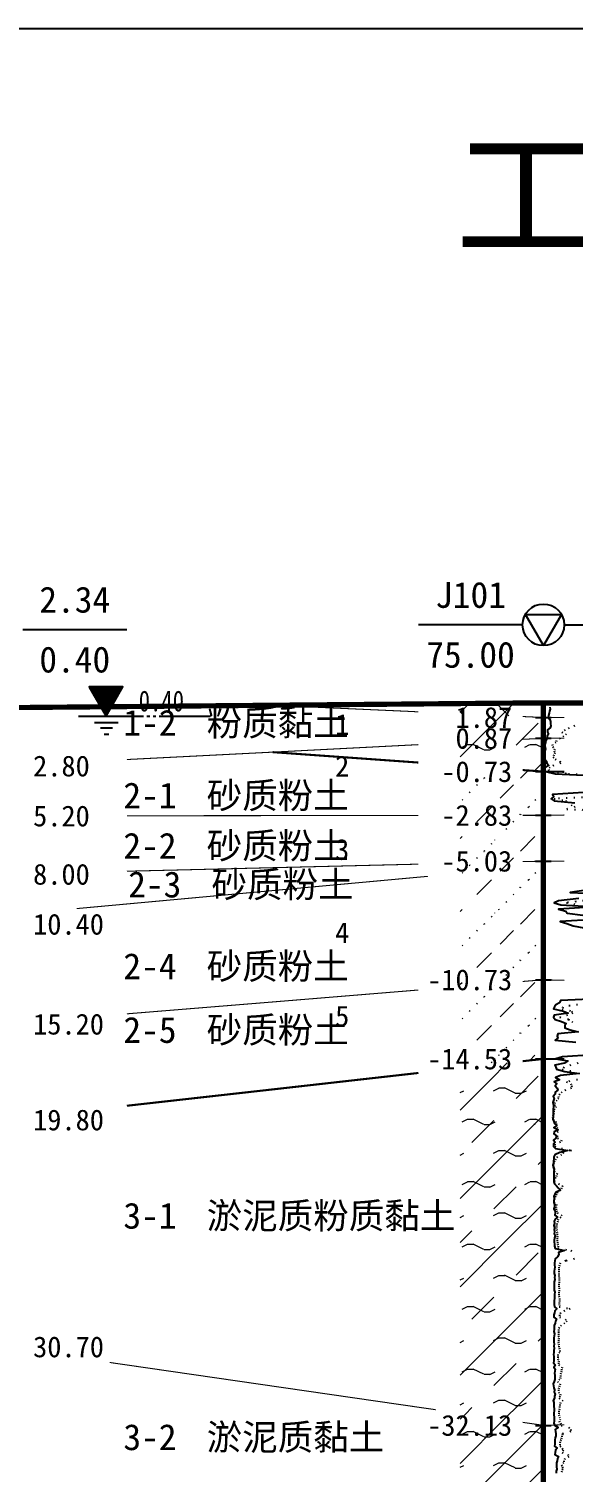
# Model space of a CAD drawing. Extents: x -37 to 3540, y -1485 to 297.
# Drawn here: x 2268.4 to 2320.7, y -747.6 to -609 of the extents above; entities that cross this region are included whole.
import ezdxf
from ezdxf.enums import TextEntityAlignment as Align

# ---------------------------------------------------------------- set-up
doc = ezdxf.new("R2010")
doc.units = 0
doc.linetypes.add('DOT', pattern=[6.35, 0, -6.35])
doc.layers.get('0').update_dxf_attribs({"linetype": 'CONTINUOUS'})
for name, color, linetype in [('CURVE', 200, 'CONTINUOUS'), ('FRAME', 7, 'CONTINUOUS'), ('HOLE', 41, 'CONTINUOUS'), ('SAMPLE', 1, 'CONTINUOUS'), ('STRATUM', 241, 'CONTINUOUS')]:
    doc.layers.add(name, color=color, linetype=linetype)
doc.layers.add('HATCH', color=7, linetype='CONTINUOUS', lineweight=13)
doc.styles.add('ST', font='')
doc.styles.get('ST').set_extended_font_data('SimSun')
pattern_1 = [(45, (2182.6135, -891), (-4.24264, 4.24264), [10, 0]), (45, (2183.6745, -894.182), (-2.12132, 6.36396), [3, -3]), (26.565, (2183.6876, -891.2536), (5.999823, 5.999812), [0.567, -12.849]), (0, (2183.1206, -891.2536), (0, 6), [0.567, -5.433]), (26.565, (2181.0322, -891), (5.999823, 5.999812), [0.567, -12.849]), (0, (2181.5393, -890.7464), (0, 6), [0.567, -5.433]), (153.435, (2183.1206, -891.2536), (-5.999818, -5e-06), [1.134, -12.2826]), (26.565, (2186.6876, -888.2536), (5.999823, 5.999812), [0.567, -12.849]), (0, (2186.1206, -888.2536), (0, 6), [0.567, -5.433]), (26.565, (2184.0322, -888), (5.999823, 5.999812), [0.567, -12.849]), (0, (2184.5393, -887.7464), (0, 6), [0.567, -5.433]), (153.435, (2186.1206, -888.2536), (-5.999818, -5e-06), [1.134, -12.2826])]
pattern_2 = [(45, (2182.6135, -891), (-7e-07, 6.99998), [1.97196, -7.92754]), (45, (2185.4264, -888.171), (-7e-07, 6.99998), [1.99367, -7.90583]), (45, (2187.681, -885.918), (-7e-07, 6.99998), [1.8136, -8.08588]), (26.565, (2182.6135, -887.5), (7, 7), [0.0965, -15.55598]), (36.8699, (2183.3135, -886.8), (7, 7), [0.19775, -34.80225]), (315, (2186.1135, -884.024), (6.99998, 1e-06), [0.03305, -9.86644]), (26.565, (2186.1135, -891), (7, 7), [0.14475, -15.50773]), (26.565, (2186.8135, -890.3), (7, 7), [0.10528, -15.5472]), (90, (2187.1635, -889.95), (-7, -5e-07), [0.02877, -6.97123]), (26.565, (2187.5135, -889.6), (7, 7), [0.091, -31.21394]), (36.8699, (2188.2135, -888.9), (7, 7), [0.1107, -34.8893]), (45, (2188.9135, -888.2), (-2e-07, 6.99998), [0.10911, -9.79038]), (315, (2189.5276, -887.452), (6.99998, 1e-06), [0.03305, -9.86644]), (36.8699, (2184.0135, -886.1), (7, 7), [0.10224, -34.89776]), (53.1301, (2184.7135, -885.4), (14, 21), [0.13438, -34.86562]), (53.1301, (2185.4135, -884.7), (14, 21), [0.12625, -34.87375])]

# ---------------------------------------------------------------- blocks, each defined once
blk = doc.blocks.new('图头_剖面图A3')
at = {"style": 'ST'}
blk.add_text('工 程 地 质 剖 面 图', height=10, dxfattribs=at).set_placement((-15.09, 10.79), align=Align.MIDDLE_CENTER)
for tag, height, p in [('01_剖面号', 10, (64.41, 11.39)), ('03＿纵向比例', 4.6, (50.43, -5.28)), ('02_横向比例', 4.6, (-18.82, -5.99))]:
    blk.add_attdef(tag, text='', height=height, dxfattribs=at).set_placement(p, align=Align.MIDDLE_LEFT)
blk = doc.blocks.new('H_cpt_hole')
for p, q in [((-1.73, 1), (1.73, 1)), ((0, -2), (-1.73, 1)), ((1.73, 1), (0, -2))]:
    blk.add_line(p, q)
blk.add_circle((0, 0), 2)
blk = doc.blocks.new('Gwl')
blk.add_lwpolyline([(0, 0, 0, 3.22, 0), (0, 2.79, 3.22, 3.22, 0)], format="xyseb")
blk.add_lwpolyline([(0, 0), (1.61, 2.79), (-1.61, 2.79)], close=True)
for points in [[(-2.63, 0), (3.61, 0)], [(3.93, 0), (4.21, 0)], [(4.53, 0), (4.8, 0)], [(5.09, 0), (9.99, 0)], [(-1.09, -0.61), (1.16, -0.61)], [(-0.54, -1.14), (0.61, -1.14)], [(-0.19, -1.74), (0.26, -1.74)]]:
    blk.add_lwpolyline(points)
at = {"style": 'ST', "width": 0.8}
blk.add_attdef('*GWL', (3.14, 0.45), '', height=2, dxfattribs=at)

msp = doc.modelspace()

# ---------------------------------------------------------------- hatches: boundary and pattern name
at = {"layer": 'HATCH'}
h = msp.add_hatch(dxfattribs=at)
h.set_pattern_fill('STT', color=50, style=0)
h.set_pattern_definition([(45, (2182.6135, -891), (-2.12132, 2.12132), [10, 0]), (135, (2182.6135, -891), (-2.12132, -2.12132), [10, 0])])
h.paths.add_polyline_path([(2317.83, -673.75), (2309.83, -673.82), (2309.83, -674.79), (2317.83, -675.15)])
h.paths.add_polyline_path([(2308.62, -676.64), (2315.32, -676.64), (2315.32, -673.7), (2308.62, -673.7)], flags=9)
h = msp.add_hatch(dxfattribs=at)
h.set_pattern_fill('FZNT', color=32, style=0)
h.set_pattern_definition([(45, (2182.6135, -891), (-4.24264, 4.24264), [10, 0]), (45, (2183.6745, -894.182), (-2.12132, 6.36396), [3, -3])])
h.paths.add_polyline_path([(2317.83, -675.15), (2309.83, -674.79), (2309.83, -677.56), (2317.83, -677.15)])
h.paths.add_polyline_path([(2308.62, -678.64), (2315.32, -678.64), (2315.32, -675.7), (2308.62, -675.7)], flags=9)
h.paths.add_polyline_path([(2308.62, -676.64), (2315.32, -676.64), (2315.32, -673.7), (2308.62, -673.7)], flags=9)
h = msp.add_hatch(dxfattribs=at)
h.set_pattern_fill('YNFNT', color=251, style=0)
h.set_pattern_definition(pattern_1)
h.paths.add_polyline_path([(2317.83, -677.15), (2309.83, -677.56), (2309.83, -679.77), (2317.83, -680.35)])
h.paths.add_polyline_path([(2307.19, -681.84), (2315.32, -681.84), (2315.32, -678.9), (2307.19, -678.9)], flags=9)
h.paths.add_polyline_path([(2308.62, -678.64), (2315.32, -678.64), (2315.32, -675.7), (2308.62, -675.7)], flags=9)
h = msp.add_hatch(dxfattribs=at)
h.set_pattern_fill('SZFT', color=52, style=0)
h.set_pattern_definition(pattern_2)
h.paths.add_polyline_path([(2317.83, -680.35), (2309.83, -679.77), (2309.83, -684.56), (2317.83, -684.55)])
h.paths.add_polyline_path([(2307.19, -686.04), (2315.32, -686.04), (2315.32, -683.1), (2307.19, -683.1)], flags=9)
h.paths.add_polyline_path([(2307.19, -681.84), (2315.32, -681.84), (2315.32, -678.9), (2307.19, -678.9)], flags=9)
h = msp.add_hatch(dxfattribs=at)
h.set_pattern_fill('SZFT', color=52, style=0)
h.set_pattern_definition(pattern_2)
h.paths.add_polyline_path([(2317.83, -684.55), (2309.83, -684.56), (2309.83, -689.14), (2317.83, -688.95)])
h.paths.add_polyline_path([(2307.19, -690.44), (2315.32, -690.44), (2315.32, -687.5), (2307.19, -687.5)], flags=9)
h.paths.add_polyline_path([(2307.19, -686.04), (2315.32, -686.04), (2315.32, -683.1), (2307.19, -683.1)], flags=9)
h = msp.add_hatch(dxfattribs=at)
h.set_pattern_fill('SZFT', color=52, style=0)
h.set_pattern_definition(pattern_2)
h.paths.add_polyline_path([(2317.83, -688.95), (2309.83, -689.14), (2309.83, -701), (2317.83, -700.35)])
h.paths.add_polyline_path([(2305.76, -701.84), (2315.32, -701.84), (2315.32, -698.9), (2305.76, -698.9)], flags=9)
h.paths.add_polyline_path([(2307.19, -690.44), (2315.32, -690.44), (2315.32, -687.5), (2307.19, -687.5)], flags=9)
h = msp.add_hatch(dxfattribs=at)
h.set_pattern_fill('SZFT', color=52, style=0)
h.set_pattern_definition(pattern_2)
h.paths.add_polyline_path([(2317.83, -700.35), (2309.83, -701), (2309.83, -708.85), (2317.83, -707.95)])
h.paths.add_polyline_path([(2305.76, -709.44), (2315.32, -709.44), (2315.32, -706.5), (2305.76, -706.5)], flags=9)
h.paths.add_polyline_path([(2305.76, -701.84), (2315.32, -701.84), (2315.32, -698.9), (2305.76, -698.9)], flags=9)
h = msp.add_hatch(dxfattribs=at)
h.set_pattern_fill('YNFNT', color=251, style=0)
h.set_pattern_definition(pattern_1)
h.paths.add_polyline_path([(2317.83, -707.95), (2309.83, -708.85), (2309.83, -741.99), (2317.83, -743.15)])
h.paths.add_polyline_path([(2305.76, -744.64), (2315.32, -744.64), (2315.32, -741.7), (2305.76, -741.7)], flags=9)
h.paths.add_polyline_path([(2305.76, -709.44), (2315.32, -709.44), (2315.32, -706.5), (2305.76, -706.5)], flags=9)
h = msp.add_hatch(dxfattribs=at)
h.set_pattern_fill('YNNT', color=251, style=0)
h.set_pattern_definition([(45, (2182.6135, -891), (-2.12132, 2.12132), [10, 0]), (26.565, (2183.6876, -891.2536), (5.999823, 5.999812), [0.567, -12.849]), (0, (2183.1206, -891.2536), (0, 6), [0.567, -5.433]), (26.565, (2181.0322, -891), (5.999823, 5.999812), [0.567, -12.849]), (0, (2181.5393, -890.7464), (0, 6), [0.567, -5.433]), (153.435, (2183.1206, -891.2536), (-5.999818, -5e-06), [1.134, -12.2826]), (26.565, (2186.6876, -888.2536), (5.999823, 5.999812), [0.567, -12.849]), (0, (2186.1206, -888.2536), (0, 6), [0.567, -5.433]), (26.565, (2184.0322, -888), (5.999823, 5.999812), [0.567, -12.849]), (0, (2184.5393, -887.7464), (0, 6), [0.567, -5.433]), (153.435, (2186.1206, -888.2536), (-5.999818, -5e-06), [1.134, -12.2826])])
h.paths.add_polyline_path([(2317.83, -743.15), (2309.83, -741.99), (2309.83, -752.71), (2317.83, -752.95)])
h.paths.add_polyline_path([(2305.76, -754.44), (2315.32, -754.44), (2315.32, -751.5), (2305.76, -751.5)], flags=9)
h.paths.add_polyline_path([(2305.76, -744.64), (2315.32, -744.64), (2315.32, -741.7), (2305.76, -741.7)], flags=9)

# ---------------------------------------------------------------- linework, layer by layer
at = {"layer": 'CURVE', "color": 30, "linetype": 'Continuous'}
for points in [[(2318.46, -674.15), (2318.49, -674.35), (2318.41, -674.55), (2318.37, -674.75), (2318.31, -674.95), (2318.27, -675.15), (2318.45, -675.35), (2318.5, -675.55), (2318.5, -675.75), (2318.54, -675.95), (2318.47, -676.15), (2318.22, -676.35), (2318.22, -676.55), (2318.31, -676.75), (2318.19, -676.95), (2318.19, -677.15), (2318.05, -677.35), (2318.03, -677.55), (2317.95, -677.75), (2317.96, -677.95), (2318.02, -678.15), (2317.98, -678.35), (2317.98, -678.55), (2317.95, -678.75), (2317.95, -678.95), (2317.97, -679.15), (2318.13, -679.35), (2318.17, -679.55), (2318.36, -679.75), (2317.99, -679.95), (2317.87, -680.15), (2318.03, -680.35), (2318.96, -680.55), (2323.07, -680.75)], [(2321.68, -682.35), (2318.7, -682.55), (2318.82, -682.75), (2318.58, -682.95), (2318.87, -683.15), (2320.83, -683.35)], [(2321.89, -691.75), (2320.41, -691.95), (2324.72, -692.15)], [(2321.24, -692.55), (2319.27, -692.75), (2318.86, -692.95), (2319.49, -693.15), (2322.82, -693.35), (2319.29, -693.55), (2319.98, -693.75), (2320.11, -693.95), (2321.6, -694.15)], [(2322.72, -694.55), (2319.44, -694.75), (2320.07, -694.95), (2320.67, -695.15), (2321.72, -695.35)], [(2323.67, -702.15), (2319.48, -702.35), (2319.36, -702.55), (2319.03, -702.75), (2318.88, -702.95), (2318.79, -703.15), (2319.76, -703.35), (2320.22, -703.55), (2318.85, -703.75), (2318.81, -703.95), (2318.96, -704.15), (2319.57, -704.35), (2320, -704.55), (2319.89, -704.75), (2319.9, -704.95), (2320.4, -705.15), (2321.18, -705.35), (2319.22, -705.55), (2319.16, -705.75), (2319.2, -705.95), (2318.97, -706.15), (2320.94, -706.35)], [(2322.58, -707.55), (2319.67, -707.75), (2319.01, -707.95), (2320.16, -708.15), (2319.86, -708.35), (2318.92, -708.55), (2319.03, -708.75), (2319.09, -708.95), (2319.87, -709.15), (2321.26, -709.35), (2319.48, -709.55), (2319, -709.75), (2319.38, -709.95), (2318.87, -710.15), (2319.11, -710.35), (2318.97, -710.55), (2319.14, -710.75), (2319.22, -710.95), (2318.95, -711.15), (2318.97, -711.35), (2318.75, -711.55), (2318.87, -711.75), (2318.79, -711.95), (2318.74, -712.15), (2318.79, -712.35), (2318.79, -712.55), (2318.75, -712.75), (2318.75, -712.95), (2318.76, -713.15), (2318.75, -713.35), (2318.77, -713.55), (2318.72, -713.75), (2318.83, -713.95), (2318.88, -714.15), (2319.11, -714.35), (2318.82, -714.55), (2319.23, -714.75), (2318.85, -714.95), (2318.84, -715.15), (2319.09, -715.35), (2319.03, -715.55), (2318.79, -715.75), (2318.95, -715.95), (2318.8, -716.15), (2318.79, -716.35), (2318.98, -716.55), (2320.18, -716.75), (2319.41, -716.95), (2318.91, -717.15), (2318.84, -717.35), (2318.83, -717.55), (2318.81, -717.75), (2318.79, -717.95), (2318.72, -718.15), (2318.79, -718.35), (2318.85, -718.55), (2318.84, -718.75), (2318.82, -718.95), (2318.84, -719.15), (2318.82, -719.35), (2318.83, -719.55), (2318.82, -719.75), (2318.88, -719.95), (2319.09, -720.15), (2319.26, -720.35), (2319.48, -720.55), (2319.04, -720.75), (2318.94, -720.95), (2318.82, -721.15), (2318.85, -721.35), (2318.82, -721.55), (2318.84, -721.75), (2318.89, -721.95), (2318.88, -722.15), (2318.84, -722.35), (2318.95, -722.55), (2318.96, -722.75), (2318.93, -722.95), (2319.17, -723.15), (2318.95, -723.35), (2318.87, -723.55), (2318.89, -723.75), (2318.83, -723.95), (2318.88, -724.15), (2318.87, -724.35), (2318.88, -724.55), (2318.87, -724.75), (2318.96, -724.95), (2318.88, -725.15), (2318.87, -725.35), (2318.86, -725.55), (2318.88, -725.75), (2318.88, -725.95), (2318.95, -726.15), (2319.85, -726.35), (2319.29, -726.55), (2319.32, -726.75), (2319.19, -726.95), (2318.95, -727.15), (2318.92, -727.35), (2318.9, -727.55), (2318.89, -727.75), (2318.93, -727.95), (2318.88, -728.15), (2318.87, -728.35), (2318.87, -728.55), (2318.91, -728.75), (2318.88, -728.95), (2318.91, -729.15), (2318.87, -729.35), (2318.85, -729.55), (2318.85, -729.75), (2318.86, -729.95), (2318.85, -730.15), (2318.93, -730.35), (2318.89, -730.55), (2318.89, -730.75), (2318.88, -730.95), (2318.87, -731.15), (2318.85, -731.35), (2318.86, -731.55), (2318.88, -731.75), (2319.13, -731.95), (2318.93, -732.15), (2318.88, -732.35), (2318.83, -732.55), (2318.82, -732.75), (2319.1, -732.95), (2319, -733.15), (2318.95, -733.35), (2318.86, -733.55), (2318.86, -733.75), (2318.85, -733.95), (2318.83, -734.15), (2318.88, -734.35), (2318.86, -734.55), (2318.84, -734.75), (2318.84, -734.95), (2318.84, -735.15), (2318.85, -735.35), (2318.83, -735.55), (2318.85, -735.75), (2318.84, -735.95), (2318.82, -736.15), (2318.81, -736.35), (2318.82, -736.55), (2318.84, -736.75), (2318.83, -736.95), (2318.8, -737.15), (2318.95, -737.35), (2318.82, -737.55), (2318.96, -737.75), (2318.92, -737.95), (2318.89, -738.15), (2318.93, -738.35), (2318.92, -738.55), (2318.92, -738.75), (2318.87, -738.95), (2318.77, -739.15), (2318.79, -739.35), (2318.82, -739.55), (2318.88, -739.75), (2318.87, -739.95), (2318.96, -740.15), (2318.88, -740.35), (2318.88, -740.55), (2318.76, -740.75), (2318.84, -740.95), (2318.84, -741.15), (2318.82, -741.35), (2318.85, -741.55), (2318.86, -741.75), (2318.82, -741.95), (2318.82, -742.15), (2318.85, -742.35), (2318.85, -742.55), (2318.86, -742.75), (2318.84, -742.95), (2318.93, -743.15), (2319.25, -743.35), (2318.96, -743.55), (2318.99, -743.75), (2319.01, -743.95), (2319.03, -744.15), (2318.95, -744.35), (2318.93, -744.55), (2318.93, -744.75), (2318.91, -744.95), (2318.88, -745.15), (2319.15, -745.35), (2318.98, -745.55), (2318.97, -745.75), (2318.93, -745.95), (2319.28, -746.15), (2319.17, -746.35), (2319.15, -746.55), (2319.1, -746.75), (2319.07, -746.95), (2319.09, -747.15), (2319.12, -747.35), (2319.05, -747.55), (2319.06, -747.75)]]:
    msp.add_lwpolyline(points, dxfattribs=at)
at = {"layer": 'CURVE', "color": 100, "linetype": 'DOT', "ltscale": 0.1}
for points in [[(2320.83, -675.95), (2320.31, -676.15), (2319.92, -676.35), (2319.6, -676.55), (2320.02, -676.75), (2319.77, -676.95), (2319.44, -677.15), (2319.1, -677.35), (2319.03, -677.55), (2318.68, -677.75), (2318.73, -677.95), (2318.9, -678.15), (2318.85, -678.35), (2318.95, -678.55), (2318.83, -678.75), (2318.74, -678.95), (2318.97, -679.15), (2319.4, -679.35), (2319.5, -679.55), (2318.82, -679.75), (2318.44, -679.95), (2318.31, -680.15), (2318.44, -680.35), (2320.23, -680.55), (2323.5, -680.75)], [(2323.79, -682.75), (2318.86, -682.95), (2319.95, -683.15), (2320.69, -683.35), (2320.48, -683.55), (2320.87, -683.75), (2320.07, -683.95), (2325.42, -684.15)], [(2321.69, -692.75), (2320.03, -692.95), (2321.29, -693.15)], [(2321.11, -702.75), (2319.68, -702.95), (2319.62, -703.15), (2320.54, -703.35), (2320.66, -703.55), (2320.15, -703.75), (2319.42, -703.95), (2320.25, -704.15), (2320.55, -704.35), (2320.78, -704.55)], [(2321.18, -708.35), (2320.47, -708.55), (2319.82, -708.75), (2319.64, -708.95), (2320.75, -709.15)], [(2321.09, -709.95), (2320.05, -710.15), (2320.45, -710.35), (2320.55, -710.55), (2320.52, -710.75), (2319.97, -710.95), (2319.61, -711.15), (2319.4, -711.35), (2319.26, -711.55), (2319.27, -711.75), (2319.13, -711.95), (2318.91, -712.15), (2318.88, -712.35), (2319.05, -712.55), (2318.87, -712.75), (2318.84, -712.95), (2318.82, -713.15), (2318.75, -713.35), (2318.7, -713.55), (2318.74, -713.75), (2319.02, -713.95), (2319.05, -714.15), (2319.05, -714.35), (2319.11, -714.55), (2319.19, -714.75), (2319.24, -714.95), (2318.89, -715.15), (2319.14, -715.35), (2319.18, -715.55), (2319.58, -715.75), (2319.46, -715.95), (2318.91, -716.15), (2318.94, -716.35), (2319.57, -716.55), (2320.52, -716.75), (2319.76, -716.95), (2319.58, -717.15), (2319.17, -717.35), (2318.98, -717.55), (2318.91, -717.75), (2318.83, -717.95), (2318.76, -718.15), (2318.75, -718.35), (2318.82, -718.55), (2318.88, -718.75), (2319.17, -718.95), (2319.08, -719.15), (2319.01, -719.35), (2318.85, -719.55), (2318.86, -719.75), (2319.29, -719.95), (2319.7, -720.15), (2319.57, -720.35), (2319.48, -720.55), (2319.2, -720.75), (2319.11, -720.95), (2319.02, -721.15), (2318.9, -721.35), (2318.83, -721.55), (2318.85, -721.75), (2319.07, -721.95), (2319.03, -722.15), (2319.05, -722.35), (2319.07, -722.55), (2319.16, -722.75), (2319.59, -722.95), (2319.49, -723.15), (2319.24, -723.35), (2319.21, -723.55), (2319.12, -723.75), (2319.1, -723.95), (2319.06, -724.15), (2319.1, -724.35), (2319.13, -724.55), (2319.14, -724.75), (2319.17, -724.95), (2319.14, -725.15), (2319.14, -725.35), (2319.17, -725.55), (2319.17, -725.75), (2319.26, -725.95), (2319.21, -726.15), (2320.47, -726.35), (2320.89, -726.55)], [(2320.82, -727.15), (2319.99, -727.35), (2319.43, -727.55), (2319.36, -727.75), (2319.31, -727.95), (2319.32, -728.15), (2319.3, -728.35), (2319.3, -728.55), (2319.3, -728.75), (2319.34, -728.95), (2319.34, -729.15), (2319.35, -729.35), (2319.3, -729.55), (2319.3, -729.75), (2319.33, -729.95), (2319.34, -730.15), (2319.32, -730.35), (2319.3, -730.55), (2319.32, -730.75), (2319.38, -730.95), (2319.37, -731.15), (2319.35, -731.35), (2319.36, -731.55), (2319.33, -731.75), (2320.39, -731.95), (2319.88, -732.15), (2319.49, -732.35), (2319.37, -732.55), (2319.39, -732.75), (2319.92, -732.95), (2320.09, -733.15), (2319.86, -733.35), (2319.53, -733.55), (2319.37, -733.75), (2319.27, -733.95), (2319.27, -734.15), (2319.28, -734.35), (2319.27, -734.55), (2319.3, -734.75), (2319.28, -734.95), (2319.26, -735.15), (2319.29, -735.35), (2319.31, -735.55), (2319.33, -735.75), (2319.4, -735.95), (2319.38, -736.15), (2319.21, -736.35), (2319.22, -736.55), (2319.22, -736.75), (2319.3, -736.95), (2319.27, -737.15), (2319.29, -737.35), (2319.64, -737.55), (2319.57, -737.75), (2319.56, -737.95), (2319.5, -738.15), (2319.46, -738.35), (2319.47, -738.55), (2319.37, -738.75), (2319.17, -738.95), (2319.43, -739.15), (2319.38, -739.35), (2319.31, -739.55), (2319.27, -739.75), (2319.27, -739.95), (2319.46, -740.15), (2319.44, -740.35), (2319.31, -740.55), (2319.7, -740.75), (2319.46, -740.95), (2319.42, -741.15), (2319.38, -741.35), (2319.37, -741.55), (2319.31, -741.75), (2319.3, -741.95), (2319.32, -742.15), (2319.38, -742.35), (2319.45, -742.55), (2319.33, -742.75), (2319.47, -742.95), (2319.53, -743.15), (2320.25, -743.35), (2320.47, -743.55), (2320.46, -743.75), (2319.66, -743.95), (2319.61, -744.15), (2319.57, -744.35), (2319.52, -744.55), (2319.43, -744.75), (2319.41, -744.95), (2319.42, -745.15), (2319.64, -745.35), (2319.76, -745.55), (2319.63, -745.75), (2320.17, -745.95), (2320.26, -746.15), (2319.89, -746.35), (2319.8, -746.55), (2319.76, -746.75), (2319.58, -746.95), (2319.67, -747.15), (2319.68, -747.35), (2319.59, -747.55), (2319.52, -747.75)]]:
    msp.add_lwpolyline(points, dxfattribs=at)
at = {"layer": 'FRAME', "linetype": 'Continuous'}
msp.add_line((2602.36, -609), (2164.66, -609), dxfattribs=at)
at = {"layer": 'HOLE', "linetype": 'Continuous'}
for points in [[(2267.83, -666.71), (2277.83, -666.71)], [(2315.83, -666.25), (2305.83, -666.25)], [(2319.83, -666.25), (2329.83, -666.25)], [(2317.08, -675.15), (2318.58, -675.15)], [(2317.08, -677.15), (2318.58, -677.15)], [(2317.08, -680.35), (2318.58, -680.35)], [(2317.08, -684.55), (2318.58, -684.55)], [(2317.08, -688.95), (2318.58, -688.95)], [(2317.08, -700.35), (2318.58, -700.35)], [(2317.08, -707.95), (2318.58, -707.95)], [(2317.08, -743.15), (2318.58, -743.15)]]:
    msp.add_lwpolyline(points, dxfattribs=at)
at = {"layer": 'HOLE', "linetype": 'Continuous', "const_width": 0.5}
msp.add_lwpolyline([(2317.83, -673.75), (2317.83, -822.45)], dxfattribs=at)
at = {"layer": 'STRATUM', "linetype": 'Continuous'}
for points, const_width in [([(2189.89, -674.1), (2209.89, -674.1), (2265.83, -674.21), (2315.92, -673.76)], 0.5), ([(2315.83, -673.76), (2317.83, -673.75), (2365.54, -673.86)], 0.5), ([(2291.83, -673.98), (2304.83, -674.56), (2305.83, -674.61)], 0.1), ([(2315.83, -675.06), (2317.83, -675.15), (2319.83, -675.14)], 0.1), ([(2277.83, -679.19), (2291.83, -678.48), (2305.83, -677.76)], 0.1), ([(2315.83, -677.25), (2317.83, -677.15), (2319.83, -677.15)], 0.1), ([(2291.83, -678.48), (2304.83, -679.41), (2305.83, -679.48)], 0.2), ([(2315.83, -680.2), (2317.83, -680.35), (2319.83, -680.37)], 0.2), ([(2277.83, -684.59), (2291.83, -684.58), (2305.83, -684.56)], 0.1), ([(2315.83, -684.55), (2317.83, -684.55), (2319.83, -684.52)], 0.1), ([(2315.83, -689), (2317.83, -688.95), (2319.83, -688.94)], 0.1), ([(2273.01, -693.51), (2273.01, -693.51), (2306.73, -690.41)], 0.1), ([(2277.83, -689.92), (2291.83, -689.58), (2305.83, -689.24)], 0.1), ([(2277.83, -703.62), (2291.83, -702.48), (2305.83, -701.33)], 0.1), ([(2315.83, -700.51), (2317.83, -700.35), (2319.83, -700.4)], 0.1), ([(2315.83, -708.17), (2317.83, -707.95), (2319.83, -707.95)], 0.2), ([(2277.83, -712.45), (2291.83, -710.88), (2305.83, -709.3)], 0.2), ([(2276.18, -737.11), (2291.83, -739.38), (2307.49, -741.65)], 0.1), ([(2315.83, -742.86), (2317.83, -743.15), (2319.83, -743.1)], 0.1)]:
    msp.add_lwpolyline(points, dxfattribs=dict(at, const_width=const_width))

# ---------------------------------------------------------------- block references
at = {"layer": 'CURVE'}
msp.add_blockref('Gwl', (2275.83, -675.01), dxfattribs=at).add_auto_attribs({'*GWL': '0.40'})
at = {"layer": 'FRAME'}
msp.add_blockref('图头_剖面图A3', (2392.61, -635.7), dxfattribs=at)
at = {"layer": 'HOLE'}
msp.add_blockref('H_cpt_hole', (2317.83, -666.25), dxfattribs=at)

# ---------------------------------------------------------------- texts
at = {"layer": 'HOLE', "style": 'ST'}
for s, p in [('2.34', (2272.83, -663.83)), ('J101', (2310.83, -663.37)), ('75.00', (2310.83, -669.12)), ('0.40', (2272.83, -669.58))]:
    msp.add_text(s, height=2.5, dxfattribs=at).set_placement(p, align=Align.MIDDLE_CENTER)
for s, p in [('1.87', (2314.83, -675.15)), ('0.87', (2314.83, -677.15)), ('-0.73', (2314.83, -680.35)), ('-2.83', (2314.83, -684.55)), ('-5.03', (2314.83, -688.95)), ('-10.73', (2314.83, -700.35)), ('-14.53', (2314.83, -707.95)), ('-32.13', (2314.83, -743.15))]:
    msp.add_text(s, height=2, dxfattribs=at).set_placement(p, align=Align.MIDDLE_RIGHT)
for s, p in [('2.80', (2268.83, -679.81)), ('5.20', (2268.83, -684.61)), ('8.00', (2268.83, -690.21)), ('10.40', (2268.83, -695.01)), ('15.20', (2268.83, -704.61)), ('19.80', (2268.83, -713.81)), ('30.70', (2268.83, -735.61))]:
    msp.add_text(s, height=2, dxfattribs=at).set_placement(p, align=Align.MIDDLE_LEFT)
at = {"layer": 'SAMPLE', "style": 'ST'}
for s, p in [('1', (2299.19, -675.83)), ('2', (2299.19, -679.83)), ('3', (2299.19, -687.83)), ('4', (2299.19, -695.83)), ('5', (2299.19, -703.83))]:
    msp.add_text(s, height=2, dxfattribs=at).set_placement(p, align=Align.MIDDLE_RIGHT)
at = {"layer": 'STRATUM', "style": 'ST'}
for s, p in [('1-2', (2277.5, -675.66)), ('粉质黏土', (2285.5, -675.66)), ('2-1', (2277.5, -682.64)), ('砂质粉土', (2285.5, -682.64)), ('2-2', (2277.5, -687.47)), ('砂质粉土', (2285.5, -687.47)), ('2-3', (2277.96, -691.19)), ('砂质粉土', (2285.96, -691.19)), ('2-4', (2277.5, -699.04)), ('砂质粉土', (2285.5, -699.04)), ('2-5', (2277.5, -705.16)), ('砂质粉土', (2285.5, -705.16)), ('3-1', (2277.5, -723.01)), ('淤泥质粉质黏土', (2285.5, -723.01)), ('3-2', (2277.5, -744.28)), ('淤泥质黏土', (2285.5, -744.28))]:
    msp.add_text(s, height=2.5, dxfattribs=at).set_placement(p, align=Align.MIDDLE_LEFT)

doc.saveas('drawing.dxf')
